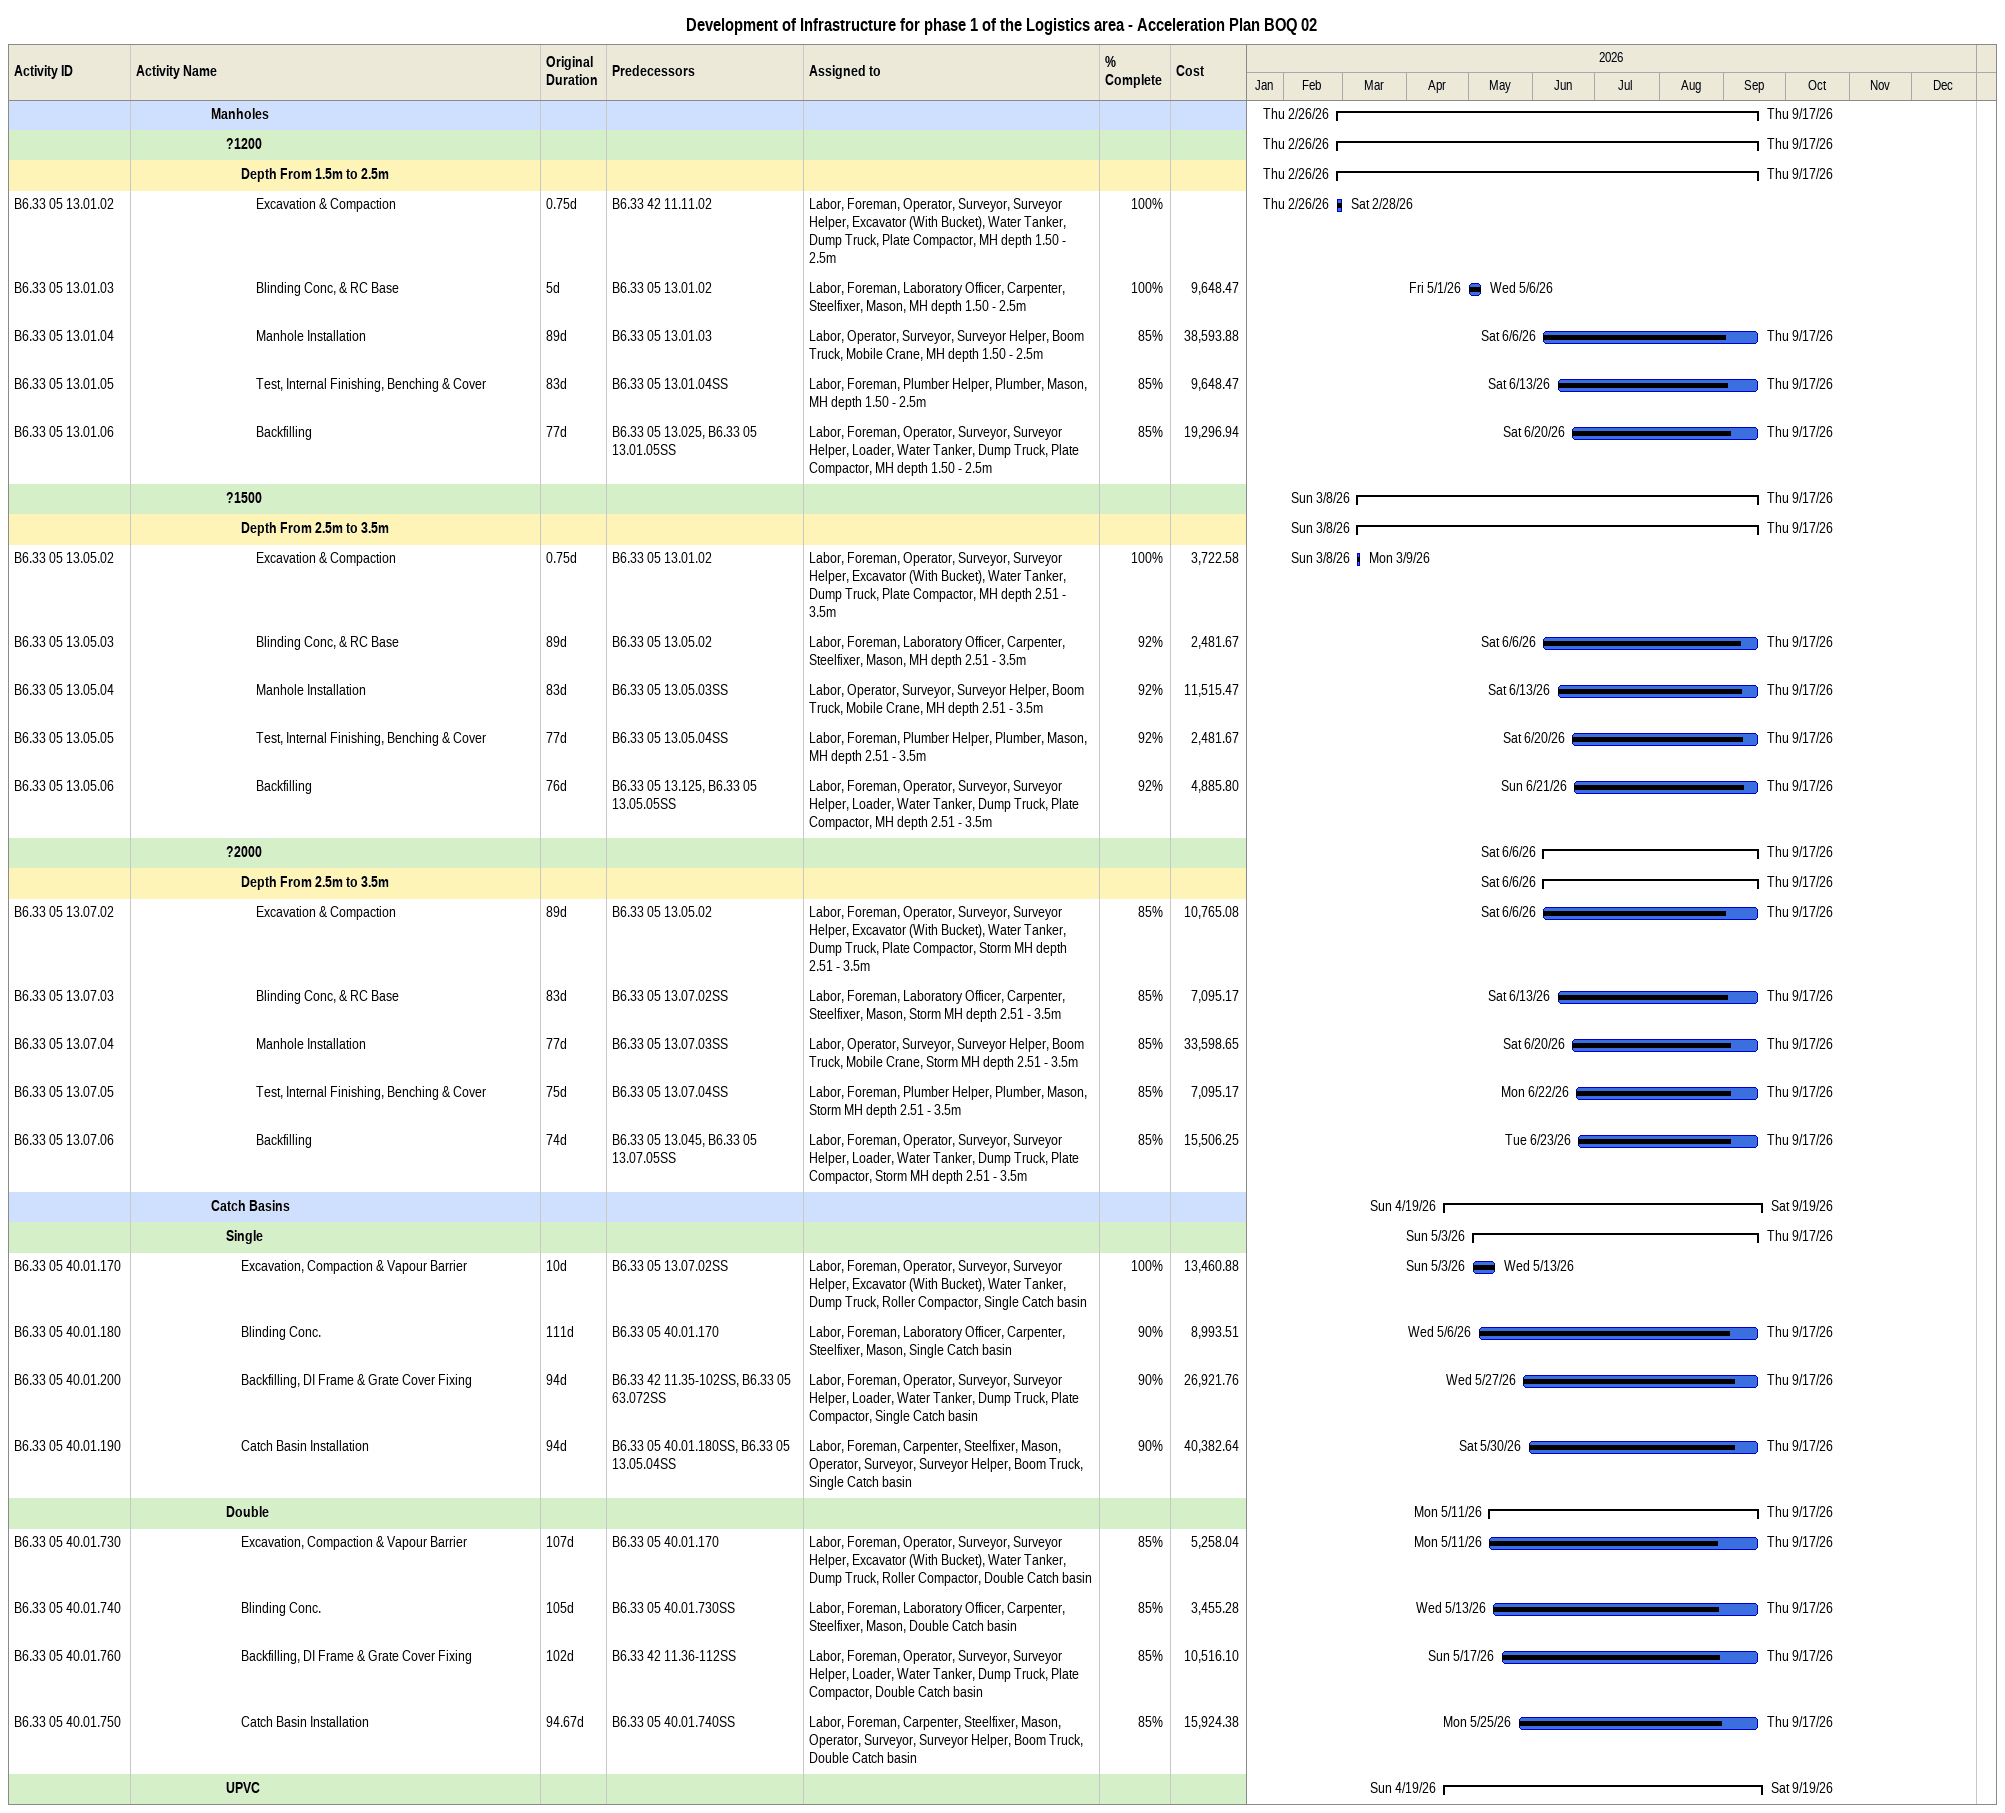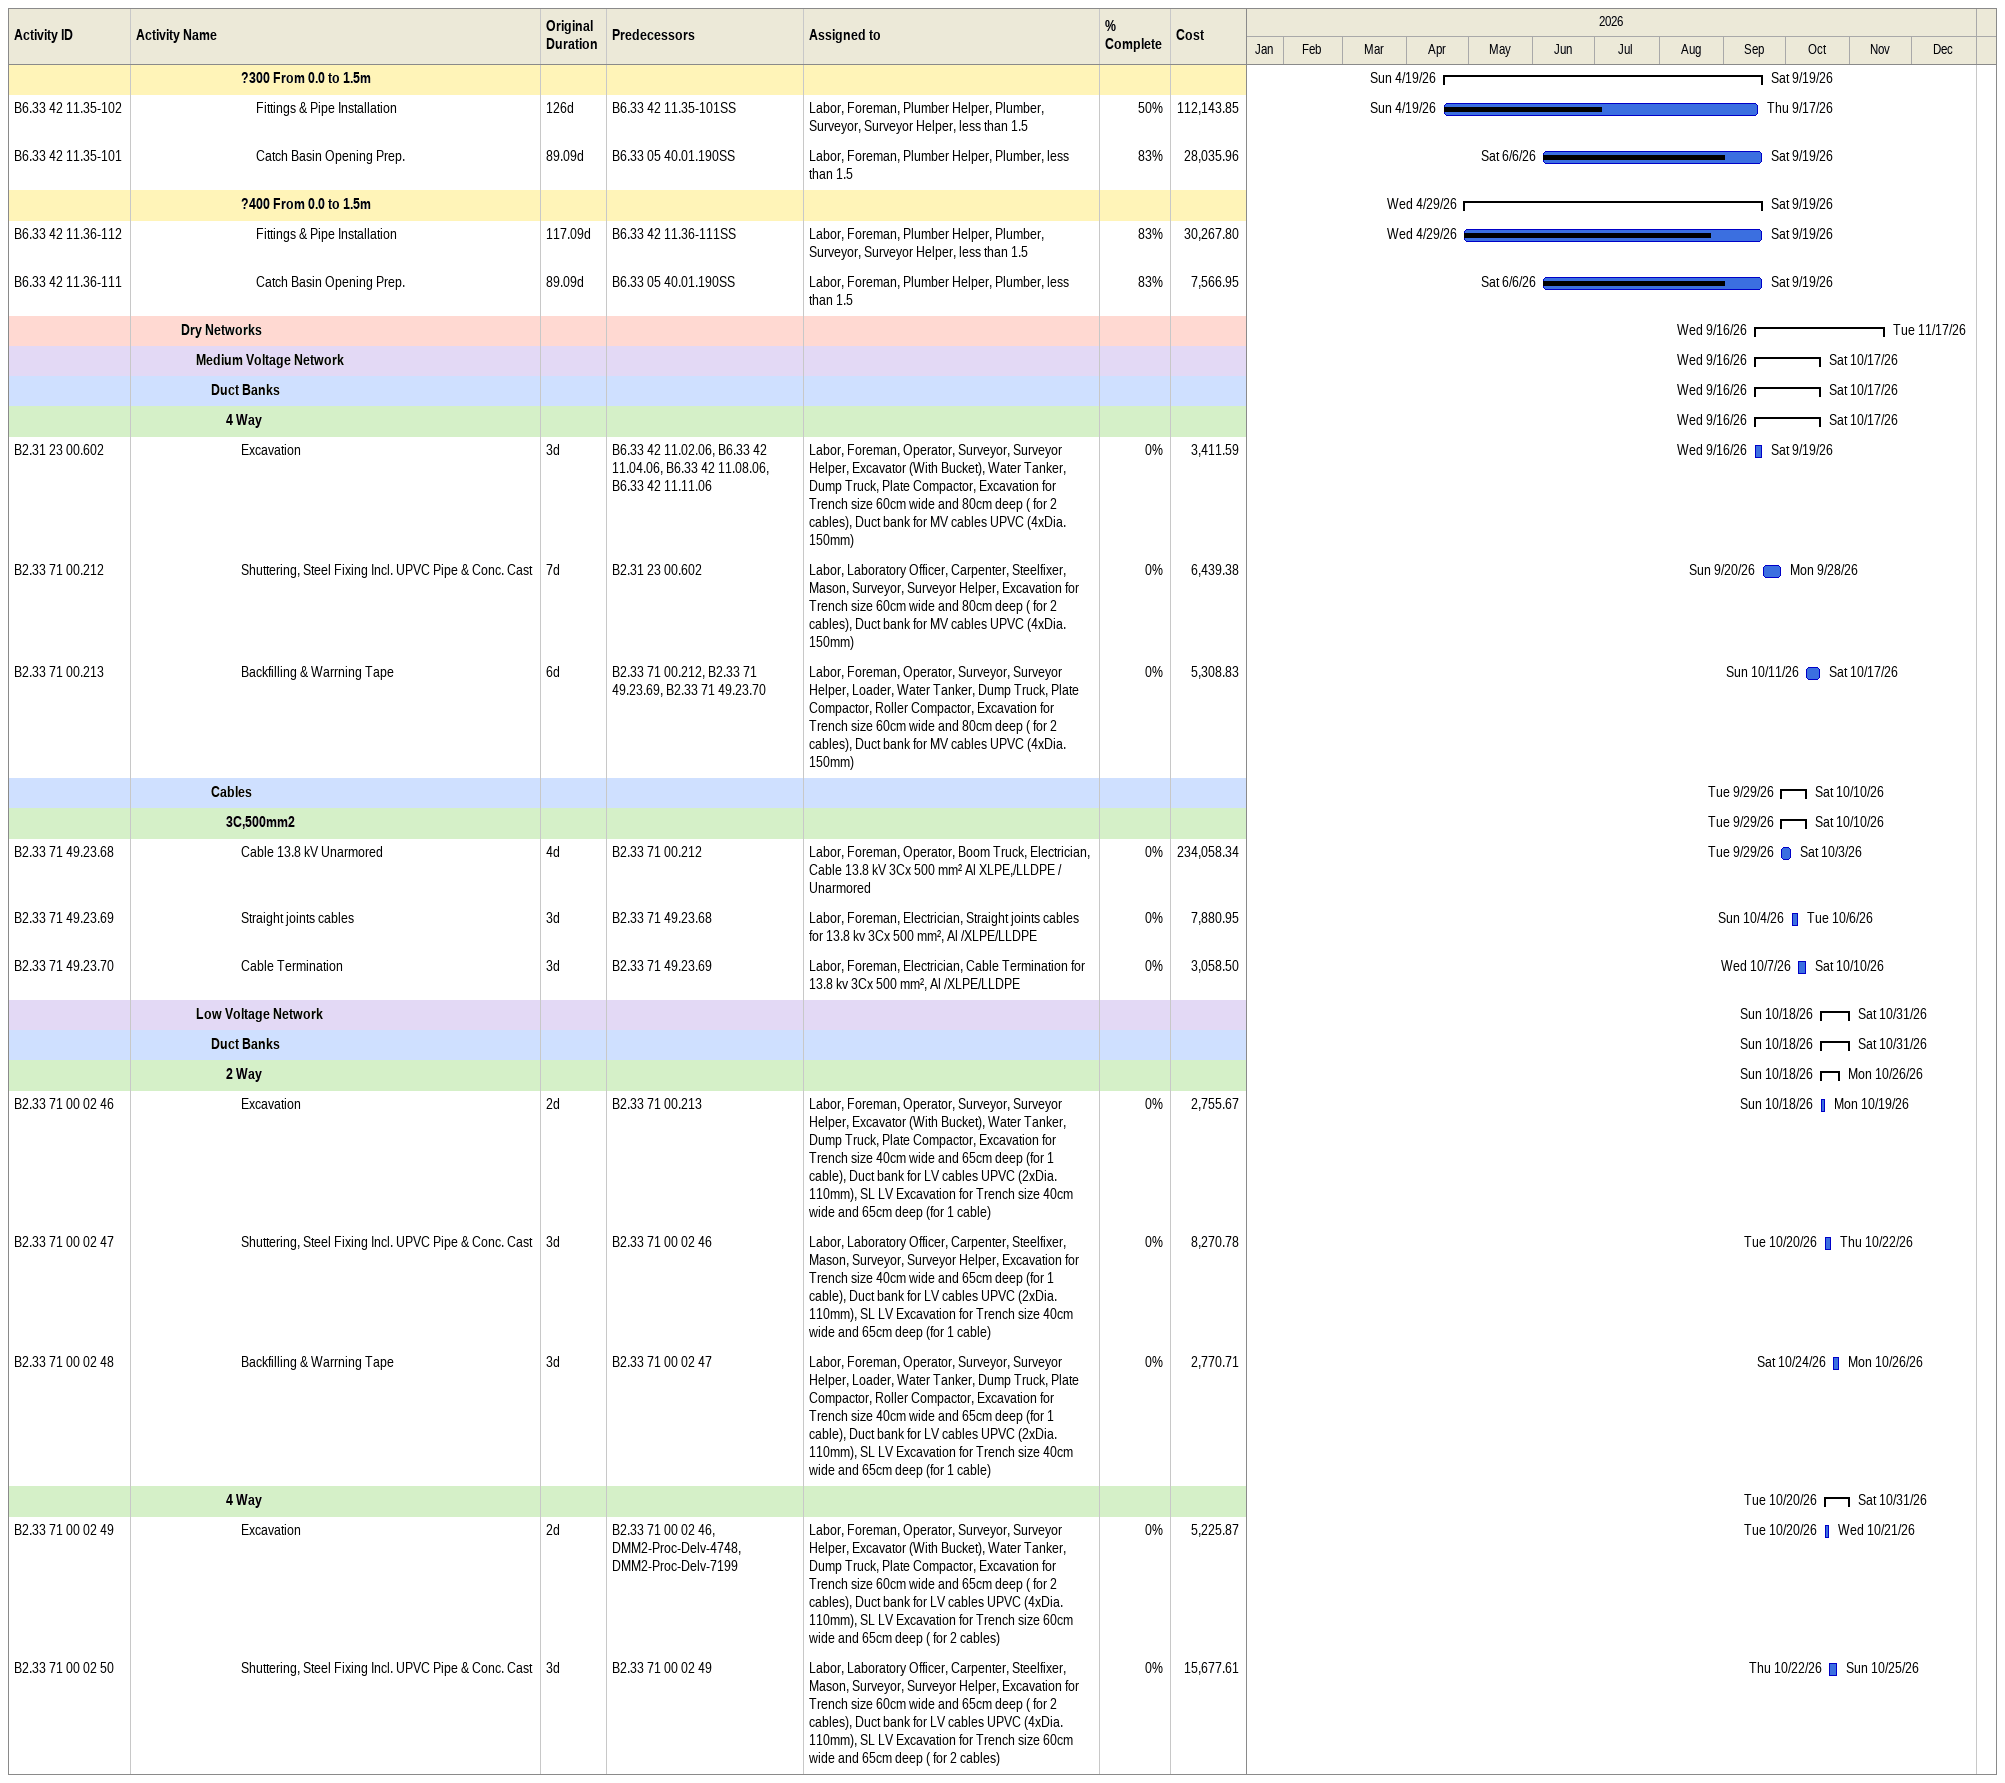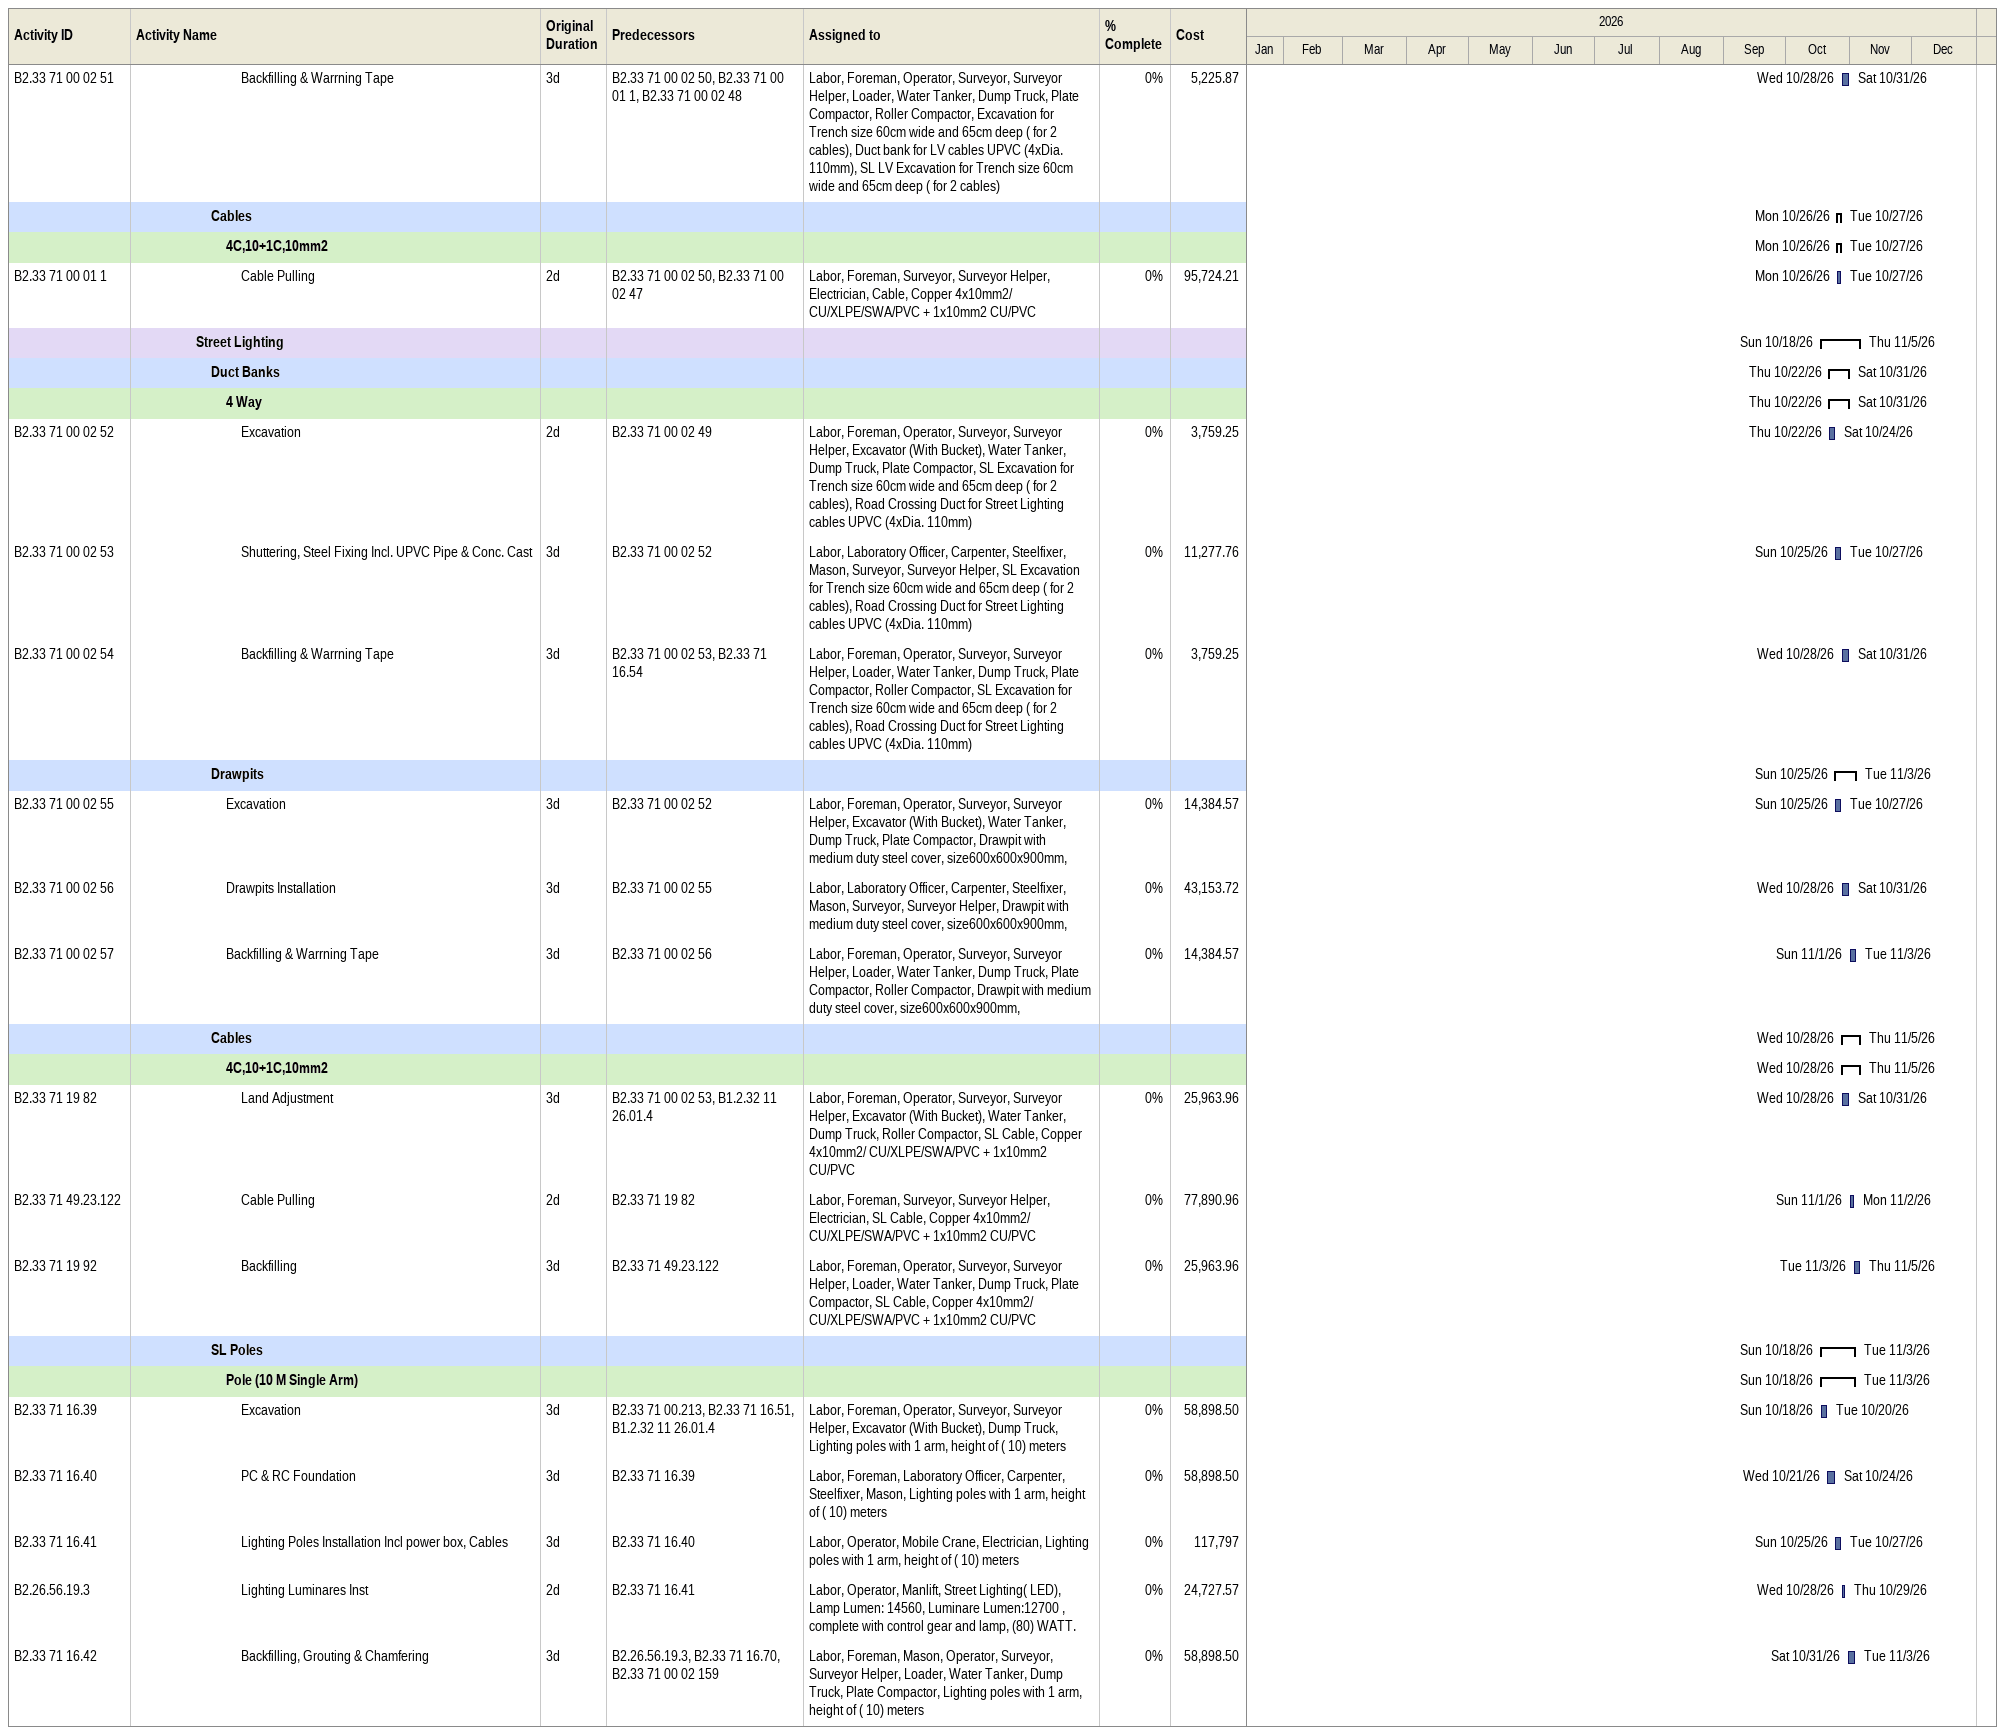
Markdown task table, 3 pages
Development of Infrastructure for phase 1 of the Logistics area - Acceleration Plan BOQ 02

| ID | Level | Task | Original duration | Start | Finish | Predecessors | Resources | % complete | Cost |
|---|---|---|---|---|---|---|---|---|---|
|  | 6 | **Manholes** |  | 2026-02-26 | 2026-09-17 |  |  |  |  |
|  | 7 | **?1200** |  | 2026-02-26 | 2026-09-17 |  |  |  |  |
|  | 8 | **Depth From 1.5m to 2.5m** |  | 2026-02-26 | 2026-09-17 |  |  |  |  |
| B6.33 05 13.01.02 | 9 | Excavation & Compaction | 0.75d | 2026-02-26 | 2026-02-28 | B6.33 42 11.11.02 | Labor, Foreman, Operator, Surveyor, Surveyor Helper, Excavator (With Bucket), Water Tanker, Dump Truck, Plate Compactor, MH depth 1.50 - 2.5m | 100 |  |
| B6.33 05 13.01.03 | 9 | Blinding Conc, & RC Base | 5d | 2026-05-01 | 2026-05-06 | B6.33 05 13.01.02 | Labor, Foreman, Laboratory Officer, Carpenter, Steelfixer, Mason, MH depth 1.50 - 2.5m | 100 | 9648.47 |
| B6.33 05 13.01.04 | 9 | Manhole Installation | 89d | 2026-06-06 | 2026-09-17 | B6.33 05 13.01.03 | Labor, Operator, Surveyor, Surveyor Helper, Boom Truck, Mobile Crane, MH depth 1.50 - 2.5m | 85 | 38593.88 |
| B6.33 05 13.01.05 | 9 | Test, Internal Finishing, Benching & Cover | 83d | 2026-06-13 | 2026-09-17 | B6.33 05 13.01.04SS | Labor, Foreman, Plumber Helper, Plumber, Mason, MH depth 1.50 - 2.5m | 85 | 9648.47 |
| B6.33 05 13.01.06 | 9 | Backfilling | 77d | 2026-06-20 | 2026-09-17 | B6.33 05 13.025, B6.33 05 13.01.05SS | Labor, Foreman, Operator, Surveyor, Surveyor Helper, Loader, Water Tanker, Dump Truck, Plate Compactor, MH depth 1.50 - 2.5m | 85 | 19296.94 |
|  | 7 | **?1500** |  | 2026-03-08 | 2026-09-17 |  |  |  |  |
|  | 8 | **Depth From 2.5m to 3.5m** |  | 2026-03-08 | 2026-09-17 |  |  |  |  |
| B6.33 05 13.05.02 | 9 | Excavation & Compaction | 0.75d | 2026-03-08 | 2026-03-09 | B6.33 05 13.01.02 | Labor, Foreman, Operator, Surveyor, Surveyor Helper, Excavator (With Bucket), Water Tanker, Dump Truck, Plate Compactor, MH depth 2.51 - 3.5m | 100 | 3722.58 |
| B6.33 05 13.05.03 | 9 | Blinding Conc, & RC Base | 89d | 2026-06-06 | 2026-09-17 | B6.33 05 13.05.02 | Labor, Foreman, Laboratory Officer, Carpenter, Steelfixer, Mason, MH depth 2.51 - 3.5m | 92 | 2481.67 |
| B6.33 05 13.05.04 | 9 | Manhole Installation | 83d | 2026-06-13 | 2026-09-17 | B6.33 05 13.05.03SS | Labor, Operator, Surveyor, Surveyor Helper, Boom Truck, Mobile Crane, MH depth 2.51 - 3.5m | 92 | 11515.47 |
| B6.33 05 13.05.05 | 9 | Test, Internal Finishing, Benching & Cover | 77d | 2026-06-20 | 2026-09-17 | B6.33 05 13.05.04SS | Labor, Foreman, Plumber Helper, Plumber, Mason, MH depth 2.51 - 3.5m | 92 | 2481.67 |
| B6.33 05 13.05.06 | 9 | Backfilling | 76d | 2026-06-21 | 2026-09-17 | B6.33 05 13.125, B6.33 05 13.05.05SS | Labor, Foreman, Operator, Surveyor, Surveyor Helper, Loader, Water Tanker, Dump Truck, Plate Compactor, MH depth 2.51 - 3.5m | 92 | 4885.80 |
|  | 7 | **?2000** |  | 2026-06-06 | 2026-09-17 |  |  |  |  |
|  | 8 | **Depth From 2.5m to 3.5m** |  | 2026-06-06 | 2026-09-17 |  |  |  |  |
| B6.33 05 13.07.02 | 9 | Excavation & Compaction | 89d | 2026-06-06 | 2026-09-17 | B6.33 05 13.05.02 | Labor, Foreman, Operator, Surveyor, Surveyor Helper, Excavator (With Bucket), Water Tanker, Dump Truck, Plate Compactor, Storm MH depth 2.51 - 3.5m | 85 | 10765.08 |
| B6.33 05 13.07.03 | 9 | Blinding Conc, & RC Base | 83d | 2026-06-13 | 2026-09-17 | B6.33 05 13.07.02SS | Labor, Foreman, Laboratory Officer, Carpenter, Steelfixer, Mason, Storm MH depth 2.51 - 3.5m | 85 | 7095.17 |
| B6.33 05 13.07.04 | 9 | Manhole Installation | 77d | 2026-06-20 | 2026-09-17 | B6.33 05 13.07.03SS | Labor, Operator, Surveyor, Surveyor Helper, Boom Truck, Mobile Crane, Storm MH depth 2.51 - 3.5m | 85 | 33598.65 |
| B6.33 05 13.07.05 | 9 | Test, Internal Finishing, Benching & Cover | 75d | 2026-06-22 | 2026-09-17 | B6.33 05 13.07.04SS | Labor, Foreman, Plumber Helper, Plumber, Mason, Storm MH depth 2.51 - 3.5m | 85 | 7095.17 |
| B6.33 05 13.07.06 | 9 | Backfilling | 74d | 2026-06-23 | 2026-09-17 | B6.33 05 13.045, B6.33 05 13.07.05SS | Labor, Foreman, Operator, Surveyor, Surveyor Helper, Loader, Water Tanker, Dump Truck, Plate Compactor, Storm MH depth 2.51 - 3.5m | 85 | 15506.25 |
|  | 6 | **Catch Basins** |  | 2026-04-19 | 2026-09-19 |  |  |  |  |
|  | 7 | **Single** |  | 2026-05-03 | 2026-09-17 |  |  |  |  |
| B6.33 05 40.01.170 | 8 | Excavation, Compaction & Vapour Barrier | 10d | 2026-05-03 | 2026-05-13 | B6.33 05 13.07.02SS | Labor, Foreman, Operator, Surveyor, Surveyor Helper, Excavator (With Bucket), Water Tanker, Dump Truck, Roller Compactor, Single Catch basin | 100 | 13460.88 |
| B6.33 05 40.01.180 | 8 | Blinding Conc. | 111d | 2026-05-06 | 2026-09-17 | B6.33 05 40.01.170 | Labor, Foreman, Laboratory Officer, Carpenter, Steelfixer, Mason, Single Catch basin | 90 | 8993.51 |
| B6.33 05 40.01.200 | 8 | Backfilling, DI Frame & Grate Cover Fixing | 94d | 2026-05-27 | 2026-09-17 | B6.33 42 11.35-102SS, B6.33 05 63.072SS | Labor, Foreman, Operator, Surveyor, Surveyor Helper, Loader, Water Tanker, Dump Truck, Plate Compactor, Single Catch basin | 90 | 26921.76 |
| B6.33 05 40.01.190 | 8 | Catch Basin Installation | 94d | 2026-05-30 | 2026-09-17 | B6.33 05 40.01.180SS, B6.33 05 13.05.04SS | Labor, Foreman, Carpenter, Steelfixer, Mason, Operator, Surveyor, Surveyor Helper, Boom Truck, Single Catch basin | 90 | 40382.64 |
|  | 7 | **Double** |  | 2026-05-11 | 2026-09-17 |  |  |  |  |
| B6.33 05 40.01.730 | 8 | Excavation, Compaction & Vapour Barrier | 107d | 2026-05-11 | 2026-09-17 | B6.33 05 40.01.170 | Labor, Foreman, Operator, Surveyor, Surveyor Helper, Excavator (With Bucket), Water Tanker, Dump Truck, Roller Compactor, Double Catch basin | 85 | 5258.04 |
| B6.33 05 40.01.740 | 8 | Blinding Conc. | 105d | 2026-05-13 | 2026-09-17 | B6.33 05 40.01.730SS | Labor, Foreman, Laboratory Officer, Carpenter, Steelfixer, Mason, Double Catch basin | 85 | 3455.28 |
| B6.33 05 40.01.760 | 8 | Backfilling, DI Frame & Grate Cover Fixing | 102d | 2026-05-17 | 2026-09-17 | B6.33 42 11.36-112SS | Labor, Foreman, Operator, Surveyor, Surveyor Helper, Loader, Water Tanker, Dump Truck, Plate Compactor, Double Catch basin | 85 | 10516.10 |
| B6.33 05 40.01.750 | 8 | Catch Basin Installation | 94.67d | 2026-05-25 | 2026-09-17 | B6.33 05 40.01.740SS | Labor, Foreman, Carpenter, Steelfixer, Mason, Operator, Surveyor, Surveyor Helper, Boom Truck, Double Catch basin | 85 | 15924.38 |
|  | 7 | **UPVC** |  | 2026-04-19 | 2026-09-19 |  |  |  |  |
|  | 8 | **?300 From 0.0 to 1.5m** |  | 2026-04-19 | 2026-09-19 |  |  |  |  |
| B6.33 42 11.35-102 | 9 | Fittings & Pipe Installation | 126d | 2026-04-19 | 2026-09-17 | B6.33 42 11.35-101SS | Labor, Foreman, Plumber Helper, Plumber, Surveyor, Surveyor Helper, less than 1.5 | 50 | 112143.85 |
| B6.33 42 11.35-101 | 9 | Catch Basin Opening Prep. | 89.09d | 2026-06-06 | 2026-09-19 | B6.33 05 40.01.190SS | Labor, Foreman, Plumber Helper, Plumber, less than 1.5 | 83 | 28035.96 |
|  | 8 | **?400 From 0.0 to 1.5m** |  | 2026-04-29 | 2026-09-19 |  |  |  |  |
| B6.33 42 11.36-112 | 9 | Fittings & Pipe Installation | 117.09d | 2026-04-29 | 2026-09-19 | B6.33 42 11.36-111SS | Labor, Foreman, Plumber Helper, Plumber, Surveyor, Surveyor Helper, less than 1.5 | 83 | 30267.80 |
| B6.33 42 11.36-111 | 9 | Catch Basin Opening Prep. | 89.09d | 2026-06-06 | 2026-09-19 | B6.33 05 40.01.190SS | Labor, Foreman, Plumber Helper, Plumber, less than 1.5 | 83 | 7566.95 |
|  | 4 | **Dry Networks** |  | 2026-09-16 | 2026-11-17 |  |  |  |  |
|  | 5 | **Medium Voltage Network** |  | 2026-09-16 | 2026-10-17 |  |  |  |  |
|  | 6 | **Duct Banks** |  | 2026-09-16 | 2026-10-17 |  |  |  |  |
|  | 7 | **4 Way** |  | 2026-09-16 | 2026-10-17 |  |  |  |  |
| B2.31 23 00.602 | 8 | Excavation | 3d | 2026-09-16 | 2026-09-19 | B6.33 42 11.02.06, B6.33 42 11.04.06, B6.33 42 11.08.06, B6.33 42 11.11.06 | Labor, Foreman, Operator, Surveyor, Surveyor Helper, Excavator (With Bucket), Water Tanker, Dump Truck, Plate Compactor, Excavation for Trench size 60cm wide and 80cm deep ( for 2 cables), Duct bank for MV cables UPVC (4xDia. 150mm) | 0 | 3411.59 |
| B2.33 71 00.212 | 8 | Shuttering, Steel Fixing Incl. UPVC Pipe & Conc. Cast | 7d | 2026-09-20 | 2026-09-28 | B2.31 23 00.602 | Labor, Laboratory Officer, Carpenter, Steelfixer, Mason, Surveyor, Surveyor Helper, Excavation for Trench size 60cm wide and 80cm deep ( for 2 cables), Duct bank for MV cables UPVC (4xDia. 150mm) | 0 | 6439.38 |
| B2.33 71 00.213 | 8 | Backfilling & Warrning Tape | 6d | 2026-10-11 | 2026-10-17 | B2.33 71 00.212, B2.33 71 49.23.69, B2.33 71 49.23.70 | Labor, Foreman, Operator, Surveyor, Surveyor Helper, Loader, Water Tanker, Dump Truck, Plate Compactor, Roller Compactor, Excavation for Trench size 60cm wide and 80cm deep ( for 2 cables), Duct bank for MV cables UPVC (4xDia. 150mm) | 0 | 5308.83 |
|  | 6 | **Cables** |  | 2026-09-29 | 2026-10-10 |  |  |  |  |
|  | 7 | **3C,500mm2** |  | 2026-09-29 | 2026-10-10 |  |  |  |  |
| B2.33 71 49.23.68 | 8 | Cable 13.8 kV Unarmored | 4d | 2026-09-29 | 2026-10-03 | B2.33 71 00.212 | Labor, Foreman, Operator, Boom Truck, Electrician, Cable 13.8 kV 3Cx 500 mm² Al XLPE,/LLDPE / Unarmored | 0 | 234058.34 |
| B2.33 71 49.23.69 | 8 | Straight joints cables | 3d | 2026-10-04 | 2026-10-06 | B2.33 71 49.23.68 | Labor, Foreman, Electrician, Straight joints cables for 13.8 kv 3Cx 500 mm², Al /XLPE/LLDPE | 0 | 7880.95 |
| B2.33 71 49.23.70 | 8 | Cable Termination | 3d | 2026-10-07 | 2026-10-10 | B2.33 71 49.23.69 | Labor, Foreman, Electrician, Cable Termination for 13.8 kv 3Cx 500 mm², Al /XLPE/LLDPE | 0 | 3058.50 |
|  | 5 | **Low Voltage Network** |  | 2026-10-18 | 2026-10-31 |  |  |  |  |
|  | 6 | **Duct Banks** |  | 2026-10-18 | 2026-10-31 |  |  |  |  |
|  | 7 | **2 Way** |  | 2026-10-18 | 2026-10-26 |  |  |  |  |
| B2.33 71 00 02 46 | 8 | Excavation | 2d | 2026-10-18 | 2026-10-19 | B2.33 71 00.213 | Labor, Foreman, Operator, Surveyor, Surveyor Helper, Excavator (With Bucket), Water Tanker, Dump Truck, Plate Compactor, Excavation for Trench size 40cm wide and 65cm deep (for 1 cable), Duct bank for LV cables UPVC (2xDia. 110mm), SL LV Excavation for Trench size 40cm wide and 65cm deep (for 1 cable) | 0 | 2755.67 |
| B2.33 71 00 02 47 | 8 | Shuttering, Steel Fixing Incl. UPVC Pipe & Conc. Cast | 3d | 2026-10-20 | 2026-10-22 | B2.33 71 00 02 46 | Labor, Laboratory Officer, Carpenter, Steelfixer, Mason, Surveyor, Surveyor Helper, Excavation for Trench size 40cm wide and 65cm deep (for 1 cable), Duct bank for LV cables UPVC (2xDia. 110mm), SL LV Excavation for Trench size 40cm wide and 65cm deep (for 1 cable) | 0 | 8270.78 |
| B2.33 71 00 02 48 | 8 | Backfilling & Warrning Tape | 3d | 2026-10-24 | 2026-10-26 | B2.33 71 00 02 47 | Labor, Foreman, Operator, Surveyor, Surveyor Helper, Loader, Water Tanker, Dump Truck, Plate Compactor, Roller Compactor, Excavation for Trench size 40cm wide and 65cm deep (for 1 cable), Duct bank for LV cables UPVC (2xDia. 110mm), SL LV Excavation for Trench size 40cm wide and 65cm deep (for 1 cable) | 0 | 2770.71 |
|  | 7 | **4 Way** |  | 2026-10-20 | 2026-10-31 |  |  |  |  |
| B2.33 71 00 02 49 | 8 | Excavation | 2d | 2026-10-20 | 2026-10-21 | B2.33 71 00 02 46, DMM2-Proc-Delv-4748, DMM2-Proc-Delv-7199 | Labor, Foreman, Operator, Surveyor, Surveyor Helper, Excavator (With Bucket), Water Tanker, Dump Truck, Plate Compactor, Excavation for Trench size 60cm wide and 65cm deep ( for 2 cables), Duct bank for LV cables UPVC (4xDia. 110mm), SL LV Excavation for Trench size 60cm wide and 65cm deep ( for 2 cables) | 0 | 5225.87 |
| B2.33 71 00 02 50 | 8 | Shuttering, Steel Fixing Incl. UPVC Pipe & Conc. Cast | 3d | 2026-10-22 | 2026-10-25 | B2.33 71 00 02 49 | Labor, Laboratory Officer, Carpenter, Steelfixer, Mason, Surveyor, Surveyor Helper, Excavation for Trench size 60cm wide and 65cm deep ( for 2 cables), Duct bank for LV cables UPVC (4xDia. 110mm), SL LV Excavation for Trench size 60cm wide and 65cm deep ( for 2 cables) | 0 | 15677.61 |
| B2.33 71 00 02 51 | 8 | Backfilling & Warrning Tape | 3d | 2026-10-28 | 2026-10-31 | B2.33 71 00 02 50, B2.33 71 00 01 1, B2.33 71 00 02 48 | Labor, Foreman, Operator, Surveyor, Surveyor Helper, Loader, Water Tanker, Dump Truck, Plate Compactor, Roller Compactor, Excavation for Trench size 60cm wide and 65cm deep ( for 2 cables), Duct bank for LV cables UPVC (4xDia. 110mm), SL LV Excavation for Trench size 60cm wide and 65cm deep ( for 2 cables) | 0 | 5225.87 |
|  | 6 | **Cables** |  | 2026-10-26 | 2026-10-27 |  |  |  |  |
|  | 7 | **4C,10+1C,10mm2** |  | 2026-10-26 | 2026-10-27 |  |  |  |  |
| B2.33 71 00 01 1 | 8 | Cable Pulling | 2d | 2026-10-26 | 2026-10-27 | B2.33 71 00 02 50, B2.33 71 00 02 47 | Labor, Foreman, Surveyor, Surveyor Helper, Electrician, Cable, Copper 4x10mm2/ CU/XLPE/SWA/PVC + 1x10mm2 CU/PVC | 0 | 95724.21 |
|  | 5 | **Street Lighting** |  | 2026-10-18 | 2026-11-05 |  |  |  |  |
|  | 6 | **Duct Banks** |  | 2026-10-22 | 2026-10-31 |  |  |  |  |
|  | 7 | **4 Way** |  | 2026-10-22 | 2026-10-31 |  |  |  |  |
| B2.33 71 00 02 52 | 8 | Excavation | 2d | 2026-10-22 | 2026-10-24 | B2.33 71 00 02 49 | Labor, Foreman, Operator, Surveyor, Surveyor Helper, Excavator (With Bucket), Water Tanker, Dump Truck, Plate Compactor, SL Excavation for Trench size 60cm wide and 65cm deep ( for 2 cables), Road Crossing Duct for Street Lighting cables UPVC (4xDia. 110mm) | 0 | 3759.25 |
| B2.33 71 00 02 53 | 8 | Shuttering, Steel Fixing Incl. UPVC Pipe & Conc. Cast | 3d | 2026-10-25 | 2026-10-27 | B2.33 71 00 02 52 | Labor, Laboratory Officer, Carpenter, Steelfixer, Mason, Surveyor, Surveyor Helper, SL Excavation for Trench size 60cm wide and 65cm deep ( for 2 cables), Road Crossing Duct for Street Lighting cables UPVC (4xDia. 110mm) | 0 | 11277.76 |
| B2.33 71 00 02 54 | 8 | Backfilling & Warrning Tape | 3d | 2026-10-28 | 2026-10-31 | B2.33 71 00 02 53, B2.33 71 16.54 | Labor, Foreman, Operator, Surveyor, Surveyor Helper, Loader, Water Tanker, Dump Truck, Plate Compactor, Roller Compactor, SL Excavation for Trench size 60cm wide and 65cm deep ( for 2 cables), Road Crossing Duct for Street Lighting cables UPVC (4xDia. 110mm) | 0 | 3759.25 |
|  | 6 | **Drawpits** |  | 2026-10-25 | 2026-11-03 |  |  |  |  |
| B2.33 71 00 02 55 | 7 | Excavation | 3d | 2026-10-25 | 2026-10-27 | B2.33 71 00 02 52 | Labor, Foreman, Operator, Surveyor, Surveyor Helper, Excavator (With Bucket), Water Tanker, Dump Truck, Plate Compactor, Drawpit with medium duty steel cover, size600x600x900mm, | 0 | 14384.57 |
| B2.33 71 00 02 56 | 7 | Drawpits Installation | 3d | 2026-10-28 | 2026-10-31 | B2.33 71 00 02 55 | Labor, Laboratory Officer, Carpenter, Steelfixer, Mason, Surveyor, Surveyor Helper, Drawpit with medium duty steel cover, size600x600x900mm, | 0 | 43153.72 |
| B2.33 71 00 02 57 | 7 | Backfilling & Warrning Tape | 3d | 2026-11-01 | 2026-11-03 | B2.33 71 00 02 56 | Labor, Foreman, Operator, Surveyor, Surveyor Helper, Loader, Water Tanker, Dump Truck, Plate Compactor, Roller Compactor, Drawpit with medium duty steel cover, size600x600x900mm, | 0 | 14384.57 |
|  | 6 | **Cables** |  | 2026-10-28 | 2026-11-05 |  |  |  |  |
|  | 7 | **4C,10+1C,10mm2** |  | 2026-10-28 | 2026-11-05 |  |  |  |  |
| B2.33 71 19 82 | 8 | Land Adjustment | 3d | 2026-10-28 | 2026-10-31 | B2.33 71 00 02 53, B1.2.32 11 26.01.4 | Labor, Foreman, Operator, Surveyor, Surveyor Helper, Excavator (With Bucket), Water Tanker, Dump Truck, Roller Compactor, SL Cable, Copper 4x10mm2/ CU/XLPE/SWA/PVC + 1x10mm2 CU/PVC | 0 | 25963.96 |
| B2.33 71 49.23.122 | 8 | Cable Pulling | 2d | 2026-11-01 | 2026-11-02 | B2.33 71 19 82 | Labor, Foreman, Surveyor, Surveyor Helper, Electrician, SL Cable, Copper 4x10mm2/ CU/XLPE/SWA/PVC + 1x10mm2 CU/PVC | 0 | 77890.96 |
| B2.33 71 19 92 | 8 | Backfilling | 3d | 2026-11-03 | 2026-11-05 | B2.33 71 49.23.122 | Labor, Foreman, Operator, Surveyor, Surveyor Helper, Loader, Water Tanker, Dump Truck, Plate Compactor, SL Cable, Copper 4x10mm2/ CU/XLPE/SWA/PVC + 1x10mm2 CU/PVC | 0 | 25963.96 |
|  | 6 | **SL Poles** |  | 2026-10-18 | 2026-11-03 |  |  |  |  |
|  | 7 | **Pole (10 M Single Arm)** |  | 2026-10-18 | 2026-11-03 |  |  |  |  |
| B2.33 71 16.39 | 8 | Excavation | 3d | 2026-10-18 | 2026-10-20 | B2.33 71 00.213, B2.33 71 16.51, B1.2.32 11 26.01.4 | Labor, Foreman, Operator, Surveyor, Surveyor Helper, Excavator (With Bucket), Dump Truck, Lighting poles with 1 arm, height of ( 10) meters | 0 | 58898.50 |
| B2.33 71 16.40 | 8 | PC & RC Foundation | 3d | 2026-10-21 | 2026-10-24 | B2.33 71 16.39 | Labor, Foreman, Laboratory Officer, Carpenter, Steelfixer, Mason, Lighting poles with 1 arm, height of ( 10) meters | 0 | 58898.50 |
| B2.33 71 16.41 | 8 | Lighting Poles Installation Incl power box, Cables | 3d | 2026-10-25 | 2026-10-27 | B2.33 71 16.40 | Labor, Operator, Mobile Crane, Electrician, Lighting poles with 1 arm, height of ( 10) meters | 0 | 117797 |
| B2.26.56.19.3 | 8 | Lighting Luminares Inst | 2d | 2026-10-28 | 2026-10-29 | B2.33 71 16.41 | Labor, Operator, Manlift, Street Lighting( LED), Lamp Lumen: 14560, Luminare Lumen:12700 , complete with control gear and lamp, (80) WATT. | 0 | 24727.57 |
| B2.33 71 16.42 | 8 | Backfilling, Grouting & Chamfering | 3d | 2026-10-31 | 2026-11-03 | B2.26.56.19.3, B2.33 71 16.70, B2.33 71 00 02 159 | Labor, Foreman, Mason, Operator, Surveyor, Surveyor Helper, Loader, Water Tanker, Dump Truck, Plate Compactor, Lighting poles with 1 arm, height of ( 10) meters | 0 | 58898.50 |
